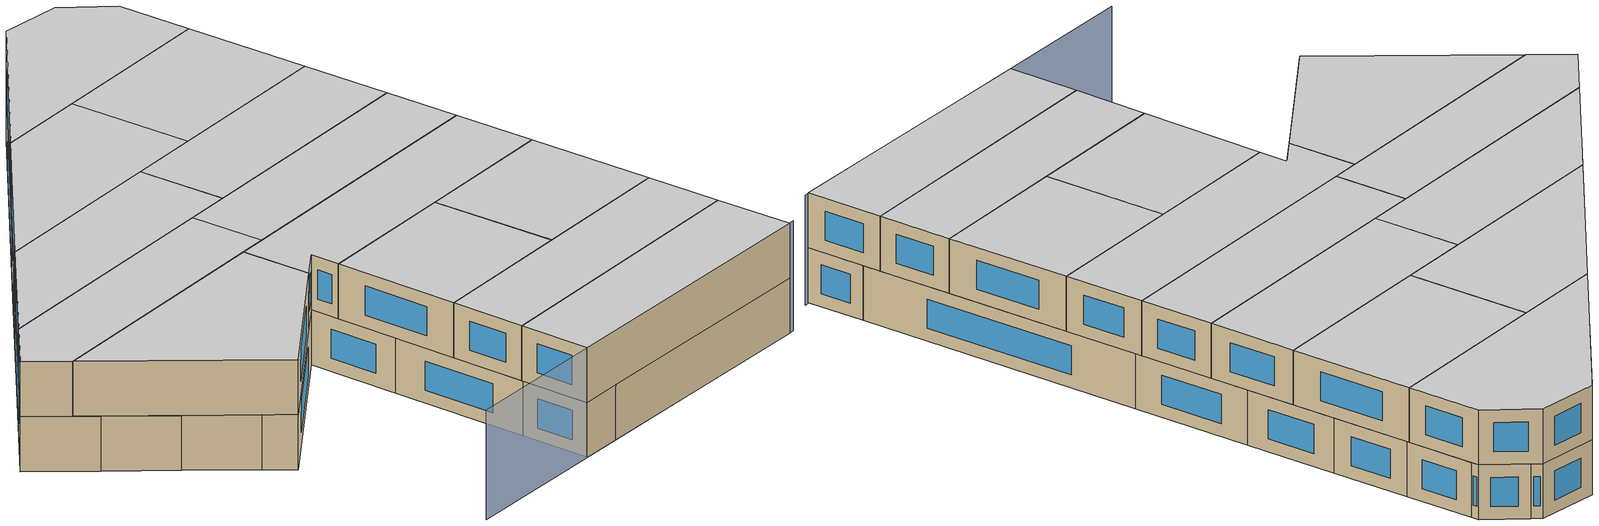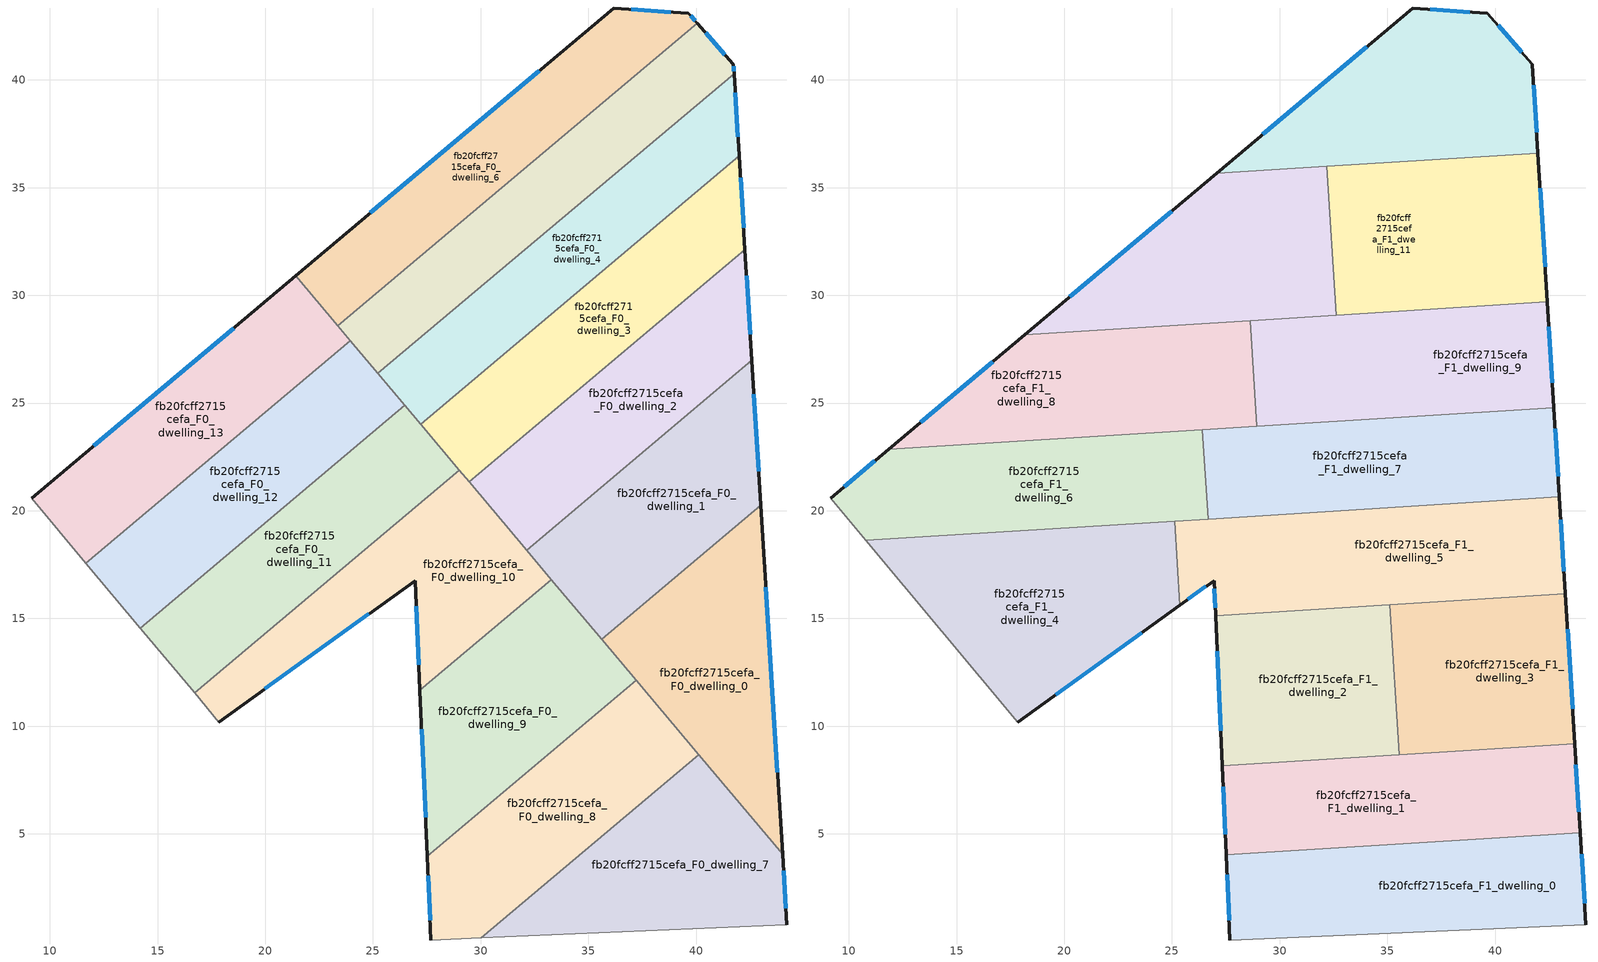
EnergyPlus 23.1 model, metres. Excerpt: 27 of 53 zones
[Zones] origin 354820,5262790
fb20fcff2715cefa_F0_dwelling_0
 floor ground (EU_floor_Construction): 43.01,20.26 44.02,4.06 35.61,14.04 z0
 wall outside (EU_wall_Construction): 44.02,4.06 43.01,20.26 z0:3
 wall to fb20fcff2715cefa_F0_dwelling_1 (EU_wall_Construction): 43.01,20.26 35.61,14.04 z0:3
 wall to fb20fcff2715cefa_F0_dwelling_7 (EU_wall_Construction): 40.13,8.67 44.02,4.06 z0:3
 wall to fb20fcff2715cefa_F0_dwelling_8 (EU_wall_Construction): 37.22,12.13 40.13,8.67 z0:3
 wall to fb20fcff2715cefa_F0_dwelling_9 (EU_wall_Construction): 35.61,14.04 37.22,12.13 z0:3
 window (EU_Window_Construction): 43.78,7.86 43.25,16.46 z0.7:2.3
fb20fcff2715cefa_F0_dwelling_1
 floor ground (EU_floor_Construction): 42.59,26.98 43.01,20.26 35.61,14.04 32.13,18.17 z0
 wall outside (EU_wall_Construction): 43.01,20.26 42.59,26.98 z0:3
 wall to fb20fcff2715cefa_F0_dwelling_2 (EU_wall_Construction): 42.59,26.98 32.13,18.17 z0:3
 wall to fb20fcff2715cefa_F0_dwelling_9 (EU_wall_Construction): 33.29,16.8 35.61,14.04 z0:3
 wall to fb20fcff2715cefa_F0_dwelling_10 (EU_wall_Construction): 32.13,18.17 33.29,16.8 z0:3
 window (EU_Window_Construction): 42.91,21.84 42.69,25.4 z0.7:2.3
fb20fcff2715cefa_F0_dwelling_10
 floor ground (EU_floor_Construction): 29.01,21.88 33.29,16.8 27.18,11.66 26.95,16.76 17.85,10.19 16.72,11.54 z0
 wall outside (EU_wall_Construction): 17.85,10.19 26.95,16.76 27.18,11.66 z0:3
 wall adiabatic (EU_wall_Construction): 16.72,11.54 17.85,10.19 z0:3
 wall to fb20fcff2715cefa_F0_dwelling_11 (EU_wall_Construction): 29.01,21.88 16.72,11.54 z0:3
 wall to fb20fcff2715cefa_F0_dwelling_9 (EU_wall_Construction): 27.18,11.66 33.29,16.8 z0:3
 wall to fb20fcff2715cefa_F0_dwelling_2 (EU_wall_Construction): 32.13,18.17 29.46,21.34 z0:3
 wall to fb20fcff2715cefa_F0_dwelling_3 (EU_wall_Construction): 29.46,21.34 29.01,21.88 z0:3
 window (EU_Window_Construction): 19.99,11.73 24.82,15.22 / 27.01,15.56 27.13,12.86 z0.7:2.3
 ceiling adiabatic (EU_roof_Construction): 30.71,19.87 29.01,21.88 26.28,19.59 z3
fb20fcff2715cefa_F0_dwelling_11
 floor ground (EU_floor_Construction): 26.48,24.89 29.01,21.88 16.72,11.54 14.2,14.55 z0
 wall to fb20fcff2715cefa_F0_dwelling_12 (EU_wall_Construction): 26.48,24.89 14.2,14.55 z0:3
 wall adiabatic (EU_wall_Construction): 14.2,14.55 16.72,11.54 z0:3
 wall to fb20fcff2715cefa_F0_dwelling_3 (EU_wall_Construction): 29.01,21.88 27.21,24.02 z0:3
 wall to fb20fcff2715cefa_F0_dwelling_4 (EU_wall_Construction): 27.21,24.02 26.48,24.89 z0:3
fb20fcff2715cefa_F0_dwelling_12
 floor ground (EU_floor_Construction): 23.95,27.9 26.48,24.89 14.2,14.55 11.68,17.57 z0
 wall to fb20fcff2715cefa_F0_dwelling_13 (EU_wall_Construction): 23.95,27.9 11.68,17.57 z0:3
 wall adiabatic (EU_wall_Construction): 11.68,17.57 14.2,14.55 z0:3
 wall to fb20fcff2715cefa_F0_dwelling_5 (EU_wall_Construction): 25.23,26.38 23.95,27.9 z0:3
 wall to fb20fcff2715cefa_F0_dwelling_4 (EU_wall_Construction): 26.48,24.89 25.23,26.38 z0:3
 ceiling adiabatic (EU_roof_Construction): 25.04,23.68 18.45,23.26 13.1,18.76 19.7,19.18 z3
fb20fcff2715cefa_F0_dwelling_13
 floor ground (EU_floor_Construction): 21.42,30.91 23.95,27.9 11.68,17.57 9.15,20.58 z0
 wall outside (EU_wall_Construction): 21.42,30.91 9.15,20.58 z0:3
 wall adiabatic (EU_wall_Construction): 9.15,20.58 11.68,17.57 z0:3
 wall to fb20fcff2715cefa_F0_dwelling_6 (EU_wall_Construction): 23.37,28.59 21.42,30.91 z0:3
 wall to fb20fcff2715cefa_F0_dwelling_5 (EU_wall_Construction): 23.95,27.9 23.37,28.59 z0:3
 window (EU_Window_Construction): 18.54,28.48 12.03,23.01 z0.7:2.3
fb20fcff2715cefa_F0_dwelling_2
 floor ground (EU_floor_Construction): 42.27,32.13 42.59,26.98 32.13,18.17 29.46,21.34 z0
 wall outside (EU_wall_Construction): 42.59,26.98 42.27,32.13 z0:3
 wall to fb20fcff2715cefa_F0_dwelling_3 (EU_wall_Construction): 42.27,32.13 29.46,21.34 z0:3
 window (EU_Window_Construction): 42.52,28.19 42.35,30.92 z0.7:2.3
fb20fcff2715cefa_F0_dwelling_3
 floor ground (EU_floor_Construction): 42,36.47 42.27,32.13 29.46,21.34 27.21,24.02 z0
 wall outside (EU_wall_Construction): 42.27,32.13 42,36.47 z0:3
 wall to fb20fcff2715cefa_F0_dwelling_4 (EU_wall_Construction): 42,36.47 27.21,24.02 z0:3
 window (EU_Window_Construction): 42.21,33.15 42.07,35.45 z0.7:2.3
fb20fcff2715cefa_F0_dwelling_4
 floor ground (EU_floor_Construction): 41.77,40.3 42,36.47 27.21,24.02 25.23,26.38 z0
 wall outside (EU_wall_Construction): 42,36.47 41.77,40.3 z0:3
 wall to fb20fcff2715cefa_F0_dwelling_5 (EU_wall_Construction): 41.77,40.3 25.23,26.38 z0:3
 window (EU_Window_Construction): 41.95,37.37 41.82,39.4 z0.7:2.3
 ceiling adiabatic (EU_roof_Construction): 41.99,36.6 41.77,40.3 37.01,36.29 z3
fb20fcff2715cefa_F0_dwelling_5
 floor ground (EU_floor_Construction): 40.05,42.63 41.74,40.73 41.77,40.3 25.23,26.38 23.37,28.59 z0
 wall outside (EU_wall_Construction): 41.77,40.3 41.74,40.73 40.05,42.63 z0:3
 wall to fb20fcff2715cefa_F0_dwelling_6 (EU_wall_Construction): 40.05,42.63 23.37,28.59 z0:3
 window (EU_Window_Construction): 41.34,41.18 40.45,42.19 / 41.76,40.4 41.74,40.63 z0.7:2.3
fb20fcff2715cefa_F0_dwelling_6
 floor ground (EU_floor_Construction): 39.65,43.09 40.05,42.63 23.37,28.59 21.42,30.91 36.19,43.34 z0
 wall outside (EU_wall_Construction): 40.05,42.63 39.65,43.09 36.19,43.34 21.42,30.91 z0:3
 window (EU_Window_Construction): 32.72,40.42 24.89,33.83 / 38.84,43.15 37,43.28 / 39.96,42.74 39.74,42.98 z0.7:2.3
fb20fcff2715cefa_F0_dwelling_7
 floor ground (EU_floor_Construction): 40.13,8.67 44.02,4.06 44.22,0.79 30.04,0.17 z0
 wall outside (EU_wall_Construction): 44.22,0.79 44.02,4.06 z0:3
 wall to fb20fcff2715cefa_F0_dwelling_8 (EU_wall_Construction): 40.13,8.67 30.04,0.17 z0:3
 wall adiabatic (EU_wall_Construction): 30.04,0.17 44.22,0.79 z0:3
 window (EU_Window_Construction): 44.17,1.55 44.06,3.29 z0.7:2.3
fb20fcff2715cefa_F0_dwelling_8
 floor ground (EU_floor_Construction): 37.22,12.13 40.13,8.67 30.04,0.17 27.69,0.07 27.52,3.97 z0
 wall outside (EU_wall_Construction): 27.52,3.97 27.69,0.07 z0:3
 wall to fb20fcff2715cefa_F0_dwelling_9 (EU_wall_Construction): 37.22,12.13 27.52,3.97 z0:3
 wall adiabatic (EU_wall_Construction): 27.69,0.07 30.04,0.17 z0:3
 window (EU_Window_Construction): 27.56,3.05 27.65,0.99 z0.7:2.3
fb20fcff2715cefa_F0_dwelling_9
 floor ground (EU_floor_Construction): 33.29,16.8 37.22,12.13 27.52,3.97 27.18,11.66 z0
 wall outside (EU_wall_Construction): 27.18,11.66 27.52,3.97 z0:3
 window (EU_Window_Construction): 27.26,9.85 27.44,5.77 z0.7:2.3
fb20fcff2715cefa_F1_dwelling_0
 floor to fb20fcff2715cefa_F0_dwelling_7 (EU_floor_Construction): 44.02,4.06 44.22,0.79 30.04,0.17 35.18,4.5 43.22,5.01 z3
 floor to fb20fcff2715cefa_F0_dwelling_8 (EU_floor_Construction): 35.18,4.5 30.04,0.17 27.69,0.07 27.52,3.97 27.59,4.03 z3
 floor to fb20fcff2715cefa_F0_dwelling_0 (EU_floor_Construction): 43.96,5.05 44.02,4.06 43.22,5.01 z3
 wall outside (EU_wall_Construction): 44.22,0.79 43.96,5.05 / 27.52,4.02 27.69,0.07 z3:6
 wall adiabatic (EU_wall_Construction): 27.69,0.07 44.22,0.79 z3:6
 wall to fb20fcff2715cefa_F1_dwelling_1 (EU_wall_Construction): 43.96,5.05 27.52,4.02 z3:6
 window (EU_Window_Construction): 44.16,1.79 44.02,4.05 / 27.56,3.09 27.65,1 z3.7:5.3
 ceiling to fb20fcff2715cefa_F2_dwelling_0 (EU_floor_Construction): 44.22,0.79 43.96,5.05 27.52,4.02 27.69,0.07 z6
fb20fcff2715cefa_F1_dwelling_1
 floor to fb20fcff2715cefa_F0_dwelling_8 (EU_floor_Construction): 39.91,8.94 40.13,8.67 35.18,4.5 27.59,4.03 32.91,8.5 z3
 floor to fb20fcff2715cefa_F0_dwelling_0 (EU_floor_Construction): 43.7,9.18 43.96,5.05 43.22,5.01 39.91,8.94 z3
 floor to fb20fcff2715cefa_F0_dwelling_9 (EU_floor_Construction): 32.91,8.5 27.59,4.03 27.52,4.02 27.34,8.15 z3
 floor to fb20fcff2715cefa_F0_dwelling_7 (EU_floor_Construction): 40.13,8.67 43.22,5.01 35.18,4.5 z3
 wall outside (EU_wall_Construction): 43.96,5.05 43.7,9.18 / 27.34,8.15 27.52,4.02 z3:6
 wall to fb20fcff2715cefa_F1_dwelling_2 (EU_wall_Construction): 35.55,8.67 27.34,8.15 z3:6
 wall to fb20fcff2715cefa_F1_dwelling_3 (EU_wall_Construction): 43.7,9.18 35.55,8.67 z3:6
 window (EU_Window_Construction): 43.89,6.02 43.76,8.21 / 27.38,7.18 27.48,4.99 z3.7:5.3
 ceiling to fb20fcff2715cefa_F2_dwelling_1 (EU_floor_Construction): 43.96,5.05 43.7,9.18 27.34,8.15 27.52,4.02 z6
fb20fcff2715cefa_F1_dwelling_10
 floor to fb20fcff2715cefa_F0_dwelling_6 (EU_floor_Construction): 32.16,35.99 23.37,28.59 21.42,30.9 27.07,35.67 z3
 floor to fb20fcff2715cefa_F0_dwelling_5 (EU_floor_Construction): 32.2,35.99 32.42,32.43 28.1,28.8 23.44,28.5 23.37,28.59 32.16,35.99 z3
 floor to fb20fcff2715cefa_F0_dwelling_13 (EU_floor_Construction): 21.42,30.9 23.44,28.5 18.17,28.17 z3
 floor to fb20fcff2715cefa_F0_dwelling_4 (EU_floor_Construction): 32.42,32.43 32.63,29.08 28.1,28.8 z3
 wall outside (EU_wall_Construction): 27.07,35.67 18.17,28.17 z3:6
 wall to fb20fcff2715cefa_F1_dwelling_11 (EU_wall_Construction): 32.63,29.08 32.2,35.99 z3:6
 wall to fb20fcff2715cefa_F1_dwelling_12 (EU_wall_Construction): 32.2,35.99 27.07,35.67 z3:6
 wall to fb20fcff2715cefa_F1_dwelling_8 (EU_wall_Construction): 18.17,28.17 28.64,28.83 z3:6
 wall to fb20fcff2715cefa_F1_dwelling_9 (EU_wall_Construction): 28.64,28.83 32.63,29.08 z3:6
 window (EU_Window_Construction): 24.98,33.91 20.26,29.93 z3.7:5.3
 ceiling to fb20fcff2715cefa_F2_dwelling_10 (EU_floor_Construction): 32.63,29.08 32.2,35.99 27.07,35.67 18.17,28.17 z6
fb20fcff2715cefa_F1_dwelling_11
 floor to fb20fcff2715cefa_F0_dwelling_4 (EU_floor_Construction): 41.99,36.6 42,36.47 33.27,29.12 32.63,29.08 32.42,32.43 37.01,36.29 z3
 floor to fb20fcff2715cefa_F0_dwelling_3 (EU_floor_Construction): 42,36.47 42.27,32.13 39.14,29.49 33.27,29.12 z3
 floor to fb20fcff2715cefa_F0_dwelling_5 (EU_floor_Construction): 37.01,36.29 32.42,32.43 32.2,35.99 z3
 floor to fb20fcff2715cefa_F0_dwelling_2 (EU_floor_Construction): 42.27,32.13 42.42,29.7 39.14,29.49 z3
 wall outside (EU_wall_Construction): 42.42,29.7 41.99,36.6 z3:6
 wall to fb20fcff2715cefa_F1_dwelling_9 (EU_wall_Construction): 32.63,29.08 42.42,29.7 z3:6
 wall to fb20fcff2715cefa_F1_dwelling_12 (EU_wall_Construction): 41.99,36.6 32.2,35.99 z3:6
 window (EU_Window_Construction): 42.32,31.32 42.1,34.98 z3.7:5.3
 ceiling to fb20fcff2715cefa_F2_dwelling_11 (EU_floor_Construction): 42.42,29.7 41.99,36.6 32.2,35.99 32.63,29.08 z6
fb20fcff2715cefa_F1_dwelling_12
 floor to fb20fcff2715cefa_F0_dwelling_5 (EU_floor_Construction): 40.05,42.63 41.74,40.73 41.77,40.3 37.01,36.29 32.16,35.99 z3
 floor to fb20fcff2715cefa_F0_dwelling_6 (EU_floor_Construction): 39.65,43.09 40.05,42.63 32.16,35.99 27.07,35.67 36.19,43.34 z3
 floor adiabatic (EU_floor_Construction): 41.77,40.3 41.99,36.6 37.01,36.29 z3
 wall outside (EU_wall_Construction): 41.99,36.6 41.74,40.73 39.65,43.09 36.19,43.34 27.07,35.67 z3:6
 window (EU_Window_Construction): 41.93,37.57 41.8,39.76 / 34.05,41.54 29.21,37.47 / 38.84,43.15 37,43.28 / 41.25,41.29 40.14,42.54 z3.7:5.3
 ceiling to fb20fcff2715cefa_F2_dwelling_12 (EU_floor_Construction): 41.99,36.6 41.74,40.73 39.65,43.09 36.19,43.34 27.07,35.67 z6
fb20fcff2715cefa_F1_dwelling_2
 floor to fb20fcff2715cefa_F0_dwelling_9 (EU_floor_Construction): 35.18,14.55 35.43,10.62 32.91,8.5 27.34,8.15 27.18,11.66 31.64,15.41 34.32,15.58 z3
 floor to fb20fcff2715cefa_F0_dwelling_1 (EU_floor_Construction): 35.11,15.63 35.18,14.55 34.32,15.58 z3
 floor to fb20fcff2715cefa_F0_dwelling_8 (EU_floor_Construction): 35.43,10.62 35.55,8.67 32.91,8.5 z3
 floor to fb20fcff2715cefa_F0_dwelling_10 (EU_floor_Construction): 31.64,15.41 27.18,11.66 27.03,15.12 z3
 wall outside (EU_wall_Construction): 27.03,15.12 27.34,8.15 z3:6
 wall to fb20fcff2715cefa_F1_dwelling_3 (EU_wall_Construction): 35.55,8.67 35.11,15.63 z3:6
 wall to fb20fcff2715cefa_F1_dwelling_5 (EU_wall_Construction): 35.11,15.63 27.03,15.12 z3:6
 window (EU_Window_Construction): 27.1,13.48 27.26,9.79 z3.7:5.3
 ceiling to fb20fcff2715cefa_F2_dwelling_2 (EU_floor_Construction): 35.55,8.67 35.11,15.63 27.03,15.12 27.34,8.15 z6
fb20fcff2715cefa_F1_dwelling_3
 floor to fb20fcff2715cefa_F0_dwelling_0 (EU_floor_Construction): 43.27,16.14 43.7,9.18 39.91,8.94 35.61,14.04 37.7,15.79 z3
 floor to fb20fcff2715cefa_F0_dwelling_8 (EU_floor_Construction): 37.22,12.13 39.91,8.94 35.55,8.67 35.43,10.62 z3
 floor to fb20fcff2715cefa_F0_dwelling_9 (EU_floor_Construction): 35.18,14.55 37.22,12.13 35.43,10.62 z3
 floor to fb20fcff2715cefa_F0_dwelling_1 (EU_floor_Construction): 37.7,15.79 35.61,14.04 35.18,14.55 35.11,15.63 z3
 wall outside (EU_wall_Construction): 43.7,9.18 43.27,16.14 z3:6
 wall to fb20fcff2715cefa_F1_dwelling_5 (EU_wall_Construction): 43.27,16.14 35.11,15.63 z3:6
 window (EU_Window_Construction): 43.6,10.81 43.37,14.5 z3.7:5.3
 ceiling to fb20fcff2715cefa_F2_dwelling_3 (EU_floor_Construction): 43.7,9.18 43.27,16.14 35.11,15.63 35.55,8.67 z6
fb20fcff2715cefa_F1_dwelling_4
 floor to fb20fcff2715cefa_F0_dwelling_10 (EU_floor_Construction): 25.17,18.66 25.36,15.61 17.85,10.19 16.72,11.54 z3
 floor to fb20fcff2715cefa_F0_dwelling_11 (EU_floor_Construction): 25.12,19.52 25.17,18.66 16.72,11.54 14.2,14.55 19.7,19.18 z3
 floor to fb20fcff2715cefa_F0_dwelling_13 (EU_floor_Construction): 13.1,18.76 11.68,17.57 10.8,18.62 z3
 floor to fb20fcff2715cefa_F0_dwelling_12 (EU_floor_Construction): 19.7,19.18 14.2,14.55 11.68,17.57 13.1,18.76 z3
 wall outside (EU_wall_Construction): 17.85,10.19 25.36,15.61 z3:6
 wall adiabatic (EU_wall_Construction): 10.79,18.62 17.85,10.19 z3:6
 wall to fb20fcff2715cefa_F1_dwelling_5 (EU_wall_Construction): 25.36,15.61 25.12,19.52 z3:6
 wall to fb20fcff2715cefa_F1_dwelling_6 (EU_wall_Construction): 25.12,19.52 10.79,18.62 z3:6
 window (EU_Window_Construction): 19.61,11.46 23.6,14.34 z3.7:5.3
 ceiling to fb20fcff2715cefa_F2_dwelling_4 (EU_floor_Construction): 25.36,15.61 25.12,19.52 10.79,18.62 17.85,10.19 z6
fb20fcff2715cefa_F1_dwelling_5
 floor to fb20fcff2715cefa_F0_dwelling_1 (EU_floor_Construction): 42.99,20.64 43.01,20.26 37.7,15.79 34.32,15.58 32.13,18.17 34.43,20.1 z3
 floor to fb20fcff2715cefa_F0_dwelling_0 (EU_floor_Construction): 43.01,20.26 43.27,16.14 37.7,15.79 z3
 floor to fb20fcff2715cefa_F0_dwelling_10 (EU_floor_Construction): 30.71,19.87 33.29,16.8 31.64,15.41 27.03,15.12 26.95,16.76 25.36,15.61 25.17,18.66 26.28,19.59 z3
 floor to fb20fcff2715cefa_F0_dwelling_9 (EU_floor_Construction): 33.29,16.8 34.32,15.58 31.64,15.41 z3
 floor to fb20fcff2715cefa_F0_dwelling_2 (EU_floor_Construction): 34.43,20.1 32.13,18.17 30.71,19.87 z3
 floor to fb20fcff2715cefa_F0_dwelling_11 (EU_floor_Construction): 26.28,19.59 25.17,18.66 25.12,19.52 z3
 wall outside (EU_wall_Construction): 43.27,16.14 42.99,20.64 / 25.36,15.61 26.95,16.76 27.03,15.12 z3:6
 wall to fb20fcff2715cefa_F1_dwelling_7 (EU_wall_Construction): 42.99,20.64 26.68,19.62 z3:6
 wall to fb20fcff2715cefa_F1_dwelling_6 (EU_wall_Construction): 26.68,19.62 25.12,19.52 z3:6
 window (EU_Window_Construction): 43.2,17.2 43.05,19.58 / 26.97,16.37 27.01,15.5 / 25.74,15.88 26.58,16.49 z3.7:5.3
 ceiling to fb20fcff2715cefa_F2_dwelling_5 (EU_floor_Construction): 43.27,16.14 42.99,20.64 25.12,19.52 25.36,15.61 26.95,16.76 27.03,15.12 z6
fb20fcff2715cefa_F1_dwelling_6
 floor to fb20fcff2715cefa_F0_dwelling_11 (EU_floor_Construction): 26.42,23.76 26.66,19.91 26.28,19.59 19.7,19.18 25.04,23.68 z3
 floor adiabatic (EU_floor_Construction): 26.66,19.91 26.68,19.62 26.28,19.59 z3; 25.04,23.68 19.7,19.18 13.1,18.76 18.45,23.26 z3
 floor to fb20fcff2715cefa_F0_dwelling_13 (EU_floor_Construction): 18.45,23.26 13.1,18.76 10.8,18.62 9.16,20.58 11.85,22.85 z3
 wall outside (EU_wall_Construction): 11.85,22.85 9.15,20.58 z3:6
 wall to fb20fcff2715cefa_F1_dwelling_7 (EU_wall_Construction): 26.68,19.62 26.42,23.76 z3:6
 wall adiabatic (EU_wall_Construction): 9.16,20.58 10.79,18.62 z3:6
 wall to fb20fcff2715cefa_F1_dwelling_8 (EU_wall_Construction): 26.42,23.76 11.85,22.85 z3:6
 window (EU_Window_Construction): 11.21,22.32 9.79,21.11 z3.7:5.3
 ceiling to fb20fcff2715cefa_F2_dwelling_6 (EU_floor_Construction): 26.68,19.62 26.42,23.76 11.85,22.85 9.16,20.58 10.79,18.62 z6
fb20fcff2715cefa_F1_dwelling_7
 floor to fb20fcff2715cefa_F0_dwelling_2 (EU_floor_Construction): 39.77,24.6 34.43,20.1 30.71,19.87 29.46,21.34 32.81,24.16 z3
 floor to fb20fcff2715cefa_F0_dwelling_1 (EU_floor_Construction): 42.73,24.79 42.99,20.64 34.43,20.1 39.77,24.6 z3
 floor to fb20fcff2715cefa_F0_dwelling_3 (EU_floor_Construction): 32.81,24.16 29.46,21.34 27.38,23.82 z3
 floor to fb20fcff2715cefa_F0_dwelling_11 (EU_floor_Construction): 27.38,23.82 29.01,21.88 26.66,19.91 26.42,23.76 z3
 floor adiabatic (EU_floor_Construction): 29.01,21.88 30.71,19.87 26.68,19.62 26.66,19.91 z3
 wall outside (EU_wall_Construction): 42.99,20.64 42.73,24.79 z3:6
 wall to fb20fcff2715cefa_F1_dwelling_9 (EU_wall_Construction): 42.73,24.79 28.95,23.92 z3:6
 wall to fb20fcff2715cefa_F1_dwelling_8 (EU_wall_Construction): 28.95,23.92 26.42,23.76 z3:6
 window (EU_Window_Construction): 42.93,21.61 42.79,23.81 z3.7:5.3
 ceiling to fb20fcff2715cefa_F2_dwelling_7 (EU_floor_Construction): 42.99,20.64 42.73,24.79 26.42,23.76 26.68,19.62 z6
fb20fcff2715cefa_F1_dwelling_8
 floor to fb20fcff2715cefa_F0_dwelling_12 (EU_floor_Construction): 23.95,27.9 26.48,24.89 25.04,23.68 18.45,23.26 z3
 floor to fb20fcff2715cefa_F0_dwelling_13 (EU_floor_Construction): 23.44,28.5 23.95,27.9 18.45,23.26 11.85,22.85 18.17,28.17 z3
 floor to fb20fcff2715cefa_F0_dwelling_5 (EU_floor_Construction): 28.1,28.8 25.23,26.38 23.44,28.5 z3
 floor to fb20fcff2715cefa_F0_dwelling_4 (EU_floor_Construction): 28.64,28.83 28.85,25.4 27.21,24.02 25.23,26.38 28.1,28.8 z3
 floor to fb20fcff2715cefa_F0_dwelling_3 (EU_floor_Construction): 28.85,25.4 28.95,23.92 27.38,23.82 27.21,24.02 z3
 floor to fb20fcff2715cefa_F0_dwelling_11 (EU_floor_Construction): 26.48,24.89 27.38,23.82 25.04,23.68 z3
 wall outside (EU_wall_Construction): 18.17,28.17 11.85,22.85 z3:6
 wall to fb20fcff2715cefa_F1_dwelling_9 (EU_wall_Construction): 28.95,23.92 28.64,28.83 z3:6
 window (EU_Window_Construction): 16.69,26.92 13.33,24.1 z3.7:5.3
 ceiling to fb20fcff2715cefa_F2_dwelling_8 (EU_floor_Construction): 28.95,23.92 28.64,28.83 18.17,28.17 11.85,22.85 z6
fb20fcff2715cefa_F1_dwelling_9
 floor to fb20fcff2715cefa_F0_dwelling_2 (EU_floor_Construction): 42.42,29.7 42.59,26.98 39.77,24.6 32.81,24.16 39.14,29.49 z3
 floor to fb20fcff2715cefa_F0_dwelling_1 (EU_floor_Construction): 42.59,26.98 42.73,24.79 39.77,24.6 z3
 floor to fb20fcff2715cefa_F0_dwelling_3 (EU_floor_Construction): 39.14,29.49 32.81,24.17 28.95,23.92 28.85,25.4 33.27,29.12 z3
 floor to fb20fcff2715cefa_F0_dwelling_4 (EU_floor_Construction): 33.27,29.12 28.85,25.4 28.64,28.83 z3
 wall outside (EU_wall_Construction): 42.73,24.79 42.42,29.7 z3:6
 window (EU_Window_Construction): 42.66,25.94 42.5,28.54 z3.7:5.3
 ceiling to fb20fcff2715cefa_F2_dwelling_9 (EU_floor_Construction): 42.73,24.79 42.42,29.7 28.64,28.83 28.95,23.92 z6
shading: 19.42,-0.29 44.52,0.81 z0:6
[Building]
EU S2 Campaign: North Axis=0; Terrain=City; Solar Distribution=FullExterior
[Site:Location]
Budapest.Ferenc.Liszt.Intl.AP: Latitude=47.437; Longitude=19.256; Time Zone=1; Elevation=185
[SizingPeriod:WeatherFileDays]
AnnualSizingPeriod: Begin Month=1; Begin Day of Month=1; End Month=12; End Day of Month=31; Day of Week for Start Day=Monday; Use Weather File Daylight Saving Period=No; Use Weather File Rain and Snow Indicators=No
[MATERIAL]
EU_InternalMass_Material: Roughness=MediumRough; Thickness=0.1; Conductivity=1; Density=1800; Specific Heat=900; Thermal Absorptance=0.9; Solar Absorptance=0.7; Visible Absorptance=0.7
[MATERIAL:NOMASS] Roughness=MediumRough; Thermal Absorptance=0.9; Solar Absorptance=0.7; Visible Absorptance=0.7
Name | Thermal Resistance
EU_wall_NoMass | 0.832559
EU_roof_NoMass | 1.39638
EU_floor_NoMass | 0.872794
[WINDOWMATERIAL:SIMPLEGLAZINGSYSTEM]
EU_Window_SimpleGlazing: UFactor=2.79869; Solar Heat Gain Coefficient=0.75; Visible Transmittance=0.75
[CONSTRUCTION]
EU_wall_Construction: EU_wall_NoMass
EU_roof_Construction: EU_roof_NoMass
EU_floor_Construction: EU_floor_NoMass
EU_Window_Construction: EU_Window_SimpleGlazing
EU_InternalMass_Construction: EU_InternalMass_Material
[ZONE] Type=1; Multiplier=1; Ceiling Height=autocalculate; Floor Area=autocalculate; Part of Total Floor Area=Yes
Name | Volume
fb20fcff2715cefa_F0_dwelling_0 | 189.205
fb20fcff2715cefa_F1_dwelling_0; fb20fcff2715cefa_F1_dwelling_7 | 203.749
fb20fcff2715cefa_F0_dwelling_1; fb20fcff2715cefa_F0_dwelling_3 | 189.197
fb20fcff2715cefa_F1_dwelling_1 | 203.756
fb20fcff2715cefa_F0_dwelling_10 | 189.203
fb20fcff2715cefa_F1_dwelling_10 | 203.759
fb20fcff2715cefa_F0_dwelling_11 | 189.189
fb20fcff2715cefa_F1_dwelling_11 | 203.741
fb20fcff2715cefa_F0_dwelling_12 | 189.221
fb20fcff2715cefa_F1_dwelling_12 | 203.753
fb20fcff2715cefa_F0_dwelling_13 | 189.199
fb20fcff2715cefa_F0_dwelling_2 | 189.184
fb20fcff2715cefa_F1_dwelling_2 | 170.851
fb20fcff2715cefa_F1_dwelling_3 | 170.873
fb20fcff2715cefa_F0_dwelling_4 | 189.223
fb20fcff2715cefa_F1_dwelling_4 | 236.636
fb20fcff2715cefa_F0_dwelling_5 | 189.176
fb20fcff2715cefa_F1_dwelling_5 | 236.632
fb20fcff2715cefa_F0_dwelling_6 | 189.187
fb20fcff2715cefa_F1_dwelling_6 | 203.732
fb20fcff2715cefa_F0_dwelling_7 | 189.192
fb20fcff2715cefa_F0_dwelling_8 | 189.195
fb20fcff2715cefa_F1_dwelling_8 | 203.735
fb20fcff2715cefa_F0_dwelling_9 | 189.196
fb20fcff2715cefa_F1_dwelling_9 | 203.744
[INTERNALMASS] Construction=EU_InternalMass_Construction
Name | Zone or ZoneList | Surface Area
fb20fcff2715cefa_F0_dwelling_0_EU_InternalMass | fb20fcff2715cefa_F0_dwelling_0 | 63.0683
fb20fcff2715cefa_F0_dwelling_1_EU_InternalMass | fb20fcff2715cefa_F0_dwelling_1 | 63.0657
fb20fcff2715cefa_F0_dwelling_2_EU_InternalMass | fb20fcff2715cefa_F0_dwelling_2 | 63.0612
fb20fcff2715cefa_F0_dwelling_3_EU_InternalMass | fb20fcff2715cefa_F0_dwelling_3 | 63.0657
fb20fcff2715cefa_F0_dwelling_4_EU_InternalMass | fb20fcff2715cefa_F0_dwelling_4 | 63.0743
fb20fcff2715cefa_F0_dwelling_5_EU_InternalMass | fb20fcff2715cefa_F0_dwelling_5 | 63.0586
fb20fcff2715cefa_F0_dwelling_6_EU_InternalMass | fb20fcff2715cefa_F0_dwelling_6 | 63.0626
fb20fcff2715cefa_F0_dwelling_7_EU_InternalMass | fb20fcff2715cefa_F0_dwelling_7 | 63.0639
fb20fcff2715cefa_F0_dwelling_8_EU_InternalMass | fb20fcff2715cefa_F0_dwelling_8 | 63.065
fb20fcff2715cefa_F0_dwelling_9_EU_InternalMass | fb20fcff2715cefa_F0_dwelling_9 | 63.0654
fb20fcff2715cefa_F0_dwelling_10_EU_InternalMass | fb20fcff2715cefa_F0_dwelling_10 | 63.0678
fb20fcff2715cefa_F0_dwelling_11_EU_InternalMass | fb20fcff2715cefa_F0_dwelling_11 | 63.0632
fb20fcff2715cefa_F0_dwelling_12_EU_InternalMass | fb20fcff2715cefa_F0_dwelling_12 | 63.0734
fb20fcff2715cefa_F0_dwelling_13_EU_InternalMass | fb20fcff2715cefa_F0_dwelling_13 | 63.0664
fb20fcff2715cefa_F1_dwelling_0_EU_InternalMass | fb20fcff2715cefa_F1_dwelling_0 | 67.9164
fb20fcff2715cefa_F1_dwelling_1_EU_InternalMass | fb20fcff2715cefa_F1_dwelling_1 | 67.9188
fb20fcff2715cefa_F1_dwelling_2_EU_InternalMass | fb20fcff2715cefa_F1_dwelling_2 | 56.9492
fb20fcff2715cefa_F1_dwelling_3_EU_InternalMass | fb20fcff2715cefa_F1_dwelling_3 | 56.9586
fb20fcff2715cefa_F1_dwelling_4_EU_InternalMass | fb20fcff2715cefa_F1_dwelling_4 | 78.8778
fb20fcff2715cefa_F1_dwelling_5_EU_InternalMass | fb20fcff2715cefa_F1_dwelling_5 | 78.8771
fb20fcff2715cefa_F1_dwelling_6_EU_InternalMass | fb20fcff2715cefa_F1_dwelling_6 | 67.9207
fb20fcff2715cefa_F1_dwelling_7_EU_InternalMass | fb20fcff2715cefa_F1_dwelling_7 | 67.9167
fb20fcff2715cefa_F1_dwelling_8_EU_InternalMass | fb20fcff2715cefa_F1_dwelling_8 | 67.9103
fb20fcff2715cefa_F1_dwelling_9_EU_InternalMass | fb20fcff2715cefa_F1_dwelling_9 | 67.913
fb20fcff2715cefa_F1_dwelling_10_EU_InternalMass | fb20fcff2715cefa_F1_dwelling_10 | 67.9174
fb20fcff2715cefa_F1_dwelling_11_EU_InternalMass | fb20fcff2715cefa_F1_dwelling_11 | 67.9113
fb20fcff2715cefa_F1_dwelling_12_EU_InternalMass | fb20fcff2715cefa_F1_dwelling_12 | 67.9178
[OTHEREQUIPMENT] Fuel Type=Electricity; Design Level Calculation Method=Watts/Area; Power per Zone Floor Area=1; Fraction Latent=0; Fraction Radiant=0; Fraction Lost=0; Carbon Dioxide Generation Rate=0; EndUse Subcategory=EU_Step8_InternalGains
Name | Zone or ZoneList or Space or SpaceList | Schedule
EU_Step8_InternalGain_fb20fcff2715cefa_F0_dwelling_0_f000 | fb20fcff2715cefa_F0_dwelling_0 | EU_Step8_GainSchedule_fb20fcff2715cefa_F0_dwelling_0_f000
EU_Step8_InternalGain_fb20fcff2715cefa_F0_dwelling_1_f000 | fb20fcff2715cefa_F0_dwelling_1 | EU_Step8_GainSchedule_fb20fcff2715cefa_F0_dwelling_1_f000
EU_Step8_InternalGain_fb20fcff2715cefa_F0_dwelling_2_f000 | fb20fcff2715cefa_F0_dwelling_2 | EU_Step8_GainSchedule_fb20fcff2715cefa_F0_dwelling_2_f000
EU_Step8_InternalGain_fb20fcff2715cefa_F0_dwelling_3_f000 | fb20fcff2715cefa_F0_dwelling_3 | EU_Step8_GainSchedule_fb20fcff2715cefa_F0_dwelling_3_f000
EU_Step8_InternalGain_fb20fcff2715cefa_F0_dwelling_4_f000 | fb20fcff2715cefa_F0_dwelling_4 | EU_Step8_GainSchedule_fb20fcff2715cefa_F0_dwelling_4_f000
EU_Step8_InternalGain_fb20fcff2715cefa_F0_dwelling_5_f000 | fb20fcff2715cefa_F0_dwelling_5 | EU_Step8_GainSchedule_fb20fcff2715cefa_F0_dwelling_5_f000
EU_Step8_InternalGain_fb20fcff2715cefa_F0_dwelling_6_f000 | fb20fcff2715cefa_F0_dwelling_6 | EU_Step8_GainSchedule_fb20fcff2715cefa_F0_dwelling_6_f000
EU_Step8_InternalGain_fb20fcff2715cefa_F0_dwelling_7_f000 | fb20fcff2715cefa_F0_dwelling_7 | EU_Step8_GainSchedule_fb20fcff2715cefa_F0_dwelling_7_f000
EU_Step8_InternalGain_fb20fcff2715cefa_F0_dwelling_8_f000 | fb20fcff2715cefa_F0_dwelling_8 | EU_Step8_GainSchedule_fb20fcff2715cefa_F0_dwelling_8_f000
EU_Step8_InternalGain_fb20fcff2715cefa_F0_dwelling_9_f000 | fb20fcff2715cefa_F0_dwelling_9 | EU_Step8_GainSchedule_fb20fcff2715cefa_F0_dwelling_9_f000
EU_Step8_InternalGain_fb20fcff2715cefa_F0_dwelling_10_f000 | fb20fcff2715cefa_F0_dwelling_10 | EU_Step8_GainSchedule_fb20fcff2715cefa_F0_dwelling_10_f000
EU_Step8_InternalGain_fb20fcff2715cefa_F0_dwelling_11_f000 | fb20fcff2715cefa_F0_dwelling_11 | EU_Step8_GainSchedule_fb20fcff2715cefa_F0_dwelling_11_f000
EU_Step8_InternalGain_fb20fcff2715cefa_F0_dwelling_12_f000 | fb20fcff2715cefa_F0_dwelling_12 | EU_Step8_GainSchedule_fb20fcff2715cefa_F0_dwelling_12_f000
EU_Step8_InternalGain_fb20fcff2715cefa_F0_dwelling_13_f000 | fb20fcff2715cefa_F0_dwelling_13 | EU_Step8_GainSchedule_fb20fcff2715cefa_F0_dwelling_13_f000
EU_Step8_InternalGain_fb20fcff2715cefa_F1_dwelling_0_f000 | fb20fcff2715cefa_F1_dwelling_0 | EU_Step8_GainSchedule_fb20fcff2715cefa_F1_dwelling_0_f000
EU_Step8_InternalGain_fb20fcff2715cefa_F1_dwelling_1_f000 | fb20fcff2715cefa_F1_dwelling_1 | EU_Step8_GainSchedule_fb20fcff2715cefa_F1_dwelling_1_f000
EU_Step8_InternalGain_fb20fcff2715cefa_F1_dwelling_2_f000 | fb20fcff2715cefa_F1_dwelling_2 | EU_Step8_GainSchedule_fb20fcff2715cefa_F1_dwelling_2_f000
EU_Step8_InternalGain_fb20fcff2715cefa_F1_dwelling_3_f000 | fb20fcff2715cefa_F1_dwelling_3 | EU_Step8_GainSchedule_fb20fcff2715cefa_F1_dwelling_3_f000
EU_Step8_InternalGain_fb20fcff2715cefa_F1_dwelling_4_f000 | fb20fcff2715cefa_F1_dwelling_4 | EU_Step8_GainSchedule_fb20fcff2715cefa_F1_dwelling_4_f000
EU_Step8_InternalGain_fb20fcff2715cefa_F1_dwelling_5_f000 | fb20fcff2715cefa_F1_dwelling_5 | EU_Step8_GainSchedule_fb20fcff2715cefa_F1_dwelling_5_f000
EU_Step8_InternalGain_fb20fcff2715cefa_F1_dwelling_6_f000 | fb20fcff2715cefa_F1_dwelling_6 | EU_Step8_GainSchedule_fb20fcff2715cefa_F1_dwelling_6_f000
EU_Step8_InternalGain_fb20fcff2715cefa_F1_dwelling_7_f000 | fb20fcff2715cefa_F1_dwelling_7 | EU_Step8_GainSchedule_fb20fcff2715cefa_F1_dwelling_7_f000
EU_Step8_InternalGain_fb20fcff2715cefa_F1_dwelling_8_f000 | fb20fcff2715cefa_F1_dwelling_8 | EU_Step8_GainSchedule_fb20fcff2715cefa_F1_dwelling_8_f000
EU_Step8_InternalGain_fb20fcff2715cefa_F1_dwelling_9_f000 | fb20fcff2715cefa_F1_dwelling_9 | EU_Step8_GainSchedule_fb20fcff2715cefa_F1_dwelling_9_f000
EU_Step8_InternalGain_fb20fcff2715cefa_F1_dwelling_10_f000 | fb20fcff2715cefa_F1_dwelling_10 | EU_Step8_GainSchedule_fb20fcff2715cefa_F1_dwelling_10_f000
EU_Step8_InternalGain_fb20fcff2715cefa_F1_dwelling_11_f000 | fb20fcff2715cefa_F1_dwelling_11 | EU_Step8_GainSchedule_fb20fcff2715cefa_F1_dwelling_11_f000
EU_Step8_InternalGain_fb20fcff2715cefa_F1_dwelling_12_f000 | fb20fcff2715cefa_F1_dwelling_12 | EU_Step8_GainSchedule_fb20fcff2715cefa_F1_dwelling_12_f000
[ZONEVENTILATION:DESIGNFLOWRATE] Schedule=EU_AlwaysOn; Design Flow Rate Calculation Method=AirChanges/Hour; Air Changes per Hour=0.475469; Ventilation Type=Natural; Fan Pressure Rise=0; Fan Total Efficiency=1; Constant Term Coefficient=1; Temperature Term Coefficient=0; Velocity Term Coefficient=0; Velocity Squared Term Coefficient=0; Minimum Indoor Temperature=-100; Maximum Indoor Temperature=100; Delta Temperature=-100; Minimum Outdoor Temperature=-100; Maximum Outdoor Temperature=100; Maximum Wind Speed=40
Name | Zone or ZoneList or Space or SpaceList
EU_ConstantAir_fb20fcff2715cefa_F0_dwelling_0 | fb20fcff2715cefa_F0_dwelling_0
EU_ConstantAir_fb20fcff2715cefa_F0_dwelling_1 | fb20fcff2715cefa_F0_dwelling_1
EU_ConstantAir_fb20fcff2715cefa_F0_dwelling_2 | fb20fcff2715cefa_F0_dwelling_2
EU_ConstantAir_fb20fcff2715cefa_F0_dwelling_3 | fb20fcff2715cefa_F0_dwelling_3
EU_ConstantAir_fb20fcff2715cefa_F0_dwelling_4 | fb20fcff2715cefa_F0_dwelling_4
EU_ConstantAir_fb20fcff2715cefa_F0_dwelling_5 | fb20fcff2715cefa_F0_dwelling_5
EU_ConstantAir_fb20fcff2715cefa_F0_dwelling_6 | fb20fcff2715cefa_F0_dwelling_6
EU_ConstantAir_fb20fcff2715cefa_F0_dwelling_7 | fb20fcff2715cefa_F0_dwelling_7
EU_ConstantAir_fb20fcff2715cefa_F0_dwelling_8 | fb20fcff2715cefa_F0_dwelling_8
EU_ConstantAir_fb20fcff2715cefa_F0_dwelling_9 | fb20fcff2715cefa_F0_dwelling_9
EU_ConstantAir_fb20fcff2715cefa_F0_dwelling_10 | fb20fcff2715cefa_F0_dwelling_10
EU_ConstantAir_fb20fcff2715cefa_F0_dwelling_11 | fb20fcff2715cefa_F0_dwelling_11
EU_ConstantAir_fb20fcff2715cefa_F0_dwelling_12 | fb20fcff2715cefa_F0_dwelling_12
EU_ConstantAir_fb20fcff2715cefa_F0_dwelling_13 | fb20fcff2715cefa_F0_dwelling_13
EU_ConstantAir_fb20fcff2715cefa_F1_dwelling_0 | fb20fcff2715cefa_F1_dwelling_0
EU_ConstantAir_fb20fcff2715cefa_F1_dwelling_1 | fb20fcff2715cefa_F1_dwelling_1
EU_ConstantAir_fb20fcff2715cefa_F1_dwelling_2 | fb20fcff2715cefa_F1_dwelling_2
EU_ConstantAir_fb20fcff2715cefa_F1_dwelling_3 | fb20fcff2715cefa_F1_dwelling_3
EU_ConstantAir_fb20fcff2715cefa_F1_dwelling_4 | fb20fcff2715cefa_F1_dwelling_4
EU_ConstantAir_fb20fcff2715cefa_F1_dwelling_5 | fb20fcff2715cefa_F1_dwelling_5
EU_ConstantAir_fb20fcff2715cefa_F1_dwelling_6 | fb20fcff2715cefa_F1_dwelling_6
EU_ConstantAir_fb20fcff2715cefa_F1_dwelling_7 | fb20fcff2715cefa_F1_dwelling_7
EU_ConstantAir_fb20fcff2715cefa_F1_dwelling_8 | fb20fcff2715cefa_F1_dwelling_8
EU_ConstantAir_fb20fcff2715cefa_F1_dwelling_9 | fb20fcff2715cefa_F1_dwelling_9
EU_ConstantAir_fb20fcff2715cefa_F1_dwelling_10 | fb20fcff2715cefa_F1_dwelling_10
EU_ConstantAir_fb20fcff2715cefa_F1_dwelling_11 | fb20fcff2715cefa_F1_dwelling_11
EU_ConstantAir_fb20fcff2715cefa_F1_dwelling_12 | fb20fcff2715cefa_F1_dwelling_12
[HVACTEMPLATE:THERMOSTAT] Constant Heating Setpoint=20; Constant Cooling Setpoint=50
EU_HeatOnly_fb20fcff2715cefa_F0_dwelling_0; EU_HeatOnly_fb20fcff2715cefa_F0_dwelling_1; EU_HeatOnly_fb20fcff2715cefa_F0_dwelling_2; EU_HeatOnly_fb20fcff2715cefa_F0_dwelling_3; EU_HeatOnly_fb20fcff2715cefa_F0_dwelling_4; EU_HeatOnly_fb20fcff2715cefa_F0_dwelling_5; EU_HeatOnly_fb20fcff2715cefa_F0_dwelling_6; EU_HeatOnly_fb20fcff2715cefa_F0_dwelling_7; EU_HeatOnly_fb20fcff2715cefa_F0_dwelling_8; EU_HeatOnly_fb20fcff2715cefa_F0_dwelling_9; EU_HeatOnly_fb20fcff2715cefa_F0_dwelling_10; EU_HeatOnly_fb20fcff2715cefa_F0_dwelling_11; EU_HeatOnly_fb20fcff2715cefa_F0_dwelling_12; EU_HeatOnly_fb20fcff2715cefa_F0_dwelling_13; EU_HeatOnly_fb20fcff2715cefa_F1_dwelling_0; EU_HeatOnly_fb20fcff2715cefa_F1_dwelling_1; EU_HeatOnly_fb20fcff2715cefa_F1_dwelling_2; EU_HeatOnly_fb20fcff2715cefa_F1_dwelling_3; EU_HeatOnly_fb20fcff2715cefa_F1_dwelling_4; EU_HeatOnly_fb20fcff2715cefa_F1_dwelling_5; EU_HeatOnly_fb20fcff2715cefa_F1_dwelling_6; EU_HeatOnly_fb20fcff2715cefa_F1_dwelling_7; EU_HeatOnly_fb20fcff2715cefa_F1_dwelling_8; EU_HeatOnly_fb20fcff2715cefa_F1_dwelling_9; EU_HeatOnly_fb20fcff2715cefa_F1_dwelling_10; EU_HeatOnly_fb20fcff2715cefa_F1_dwelling_11; EU_HeatOnly_fb20fcff2715cefa_F1_dwelling_12; EU_HeatOnly_fb20fcff2715cefa_F2_dwelling_0; EU_HeatOnly_fb20fcff2715cefa_F2_dwelling_1; EU_HeatOnly_fb20fcff2715cefa_F2_dwelling_2; EU_HeatOnly_fb20fcff2715cefa_F2_dwelling_3; EU_HeatOnly_fb20fcff2715cefa_F2_dwelling_4; EU_HeatOnly_fb20fcff2715cefa_F2_dwelling_5; EU_HeatOnly_fb20fcff2715cefa_F2_dwelling_6; EU_HeatOnly_fb20fcff2715cefa_F2_dwelling_7; EU_HeatOnly_fb20fcff2715cefa_F2_dwelling_8; EU_HeatOnly_fb20fcff2715cefa_F2_dwelling_9; EU_HeatOnly_fb20fcff2715cefa_F2_dwelling_10; EU_HeatOnly_fb20fcff2715cefa_F2_dwelling_11; EU_HeatOnly_fb20fcff2715cefa_F2_dwelling_12; EU_HeatOnly_fb20fcff2715cefa_F3_dwelling_0; EU_HeatOnly_fb20fcff2715cefa_F3_dwelling_1; EU_HeatOnly_fb20fcff2715cefa_F3_dwelling_2; EU_HeatOnly_fb20fcff2715cefa_F3_dwelling_3; EU_HeatOnly_fb20fcff2715cefa_F3_dwelling_4; EU_HeatOnly_fb20fcff2715cefa_F3_dwelling_5; EU_HeatOnly_fb20fcff2715cefa_F3_dwelling_6; EU_HeatOnly_fb20fcff2715cefa_F3_dwelling_7; EU_HeatOnly_fb20fcff2715cefa_F3_dwelling_8; EU_HeatOnly_fb20fcff2715cefa_F3_dwelling_9; EU_HeatOnly_fb20fcff2715cefa_F3_dwelling_10; EU_HeatOnly_fb20fcff2715cefa_F3_dwelling_11; EU_HeatOnly_fb20fcff2715cefa_F3_dwelling_12
[HVACTEMPLATE:ZONE:IDEALLOADSAIRSYSTEM] System Availability Schedule=EU_AlwaysOn; Maximum Heating Supply Air Temperature=50; Minimum Cooling Supply Air Temperature=13; Maximum Heating Supply Air Humidity Ratio=0.0156; Minimum Cooling Supply Air Humidity Ratio=0.0077; Heating Limit=NoLimit; Cooling Limit=NoLimit; Heating Availability Schedule=EU_AlwaysOn; Cooling Availability Schedule=EU_CoolingOff; Dehumidification Control Type=ConstantSensibleHeatRatio; Cooling Sensible Heat Ratio=0.7; Dehumidification Setpoint=60; Humidification Control Type=None; Humidification Setpoint=30; Outdoor Air Method=None; Outdoor Air Flow Rate per Person=0.00944; Outdoor Air Flow Rate per Zone Floor Area=0; Outdoor Air Flow Rate per Zone=0; Demand Controlled Ventilation Type=None; Outdoor Air Economizer Type=NoEconomizer; Heat Recovery Type=None; Sensible Heat Recovery Effectiveness=0.7; Latent Heat Recovery Effectiveness=0.65
Name | Template Thermostat
fb20fcff2715cefa_F0_dwelling_0 | EU_HeatOnly_fb20fcff2715cefa_F0_dwelling_0
fb20fcff2715cefa_F0_dwelling_1 | EU_HeatOnly_fb20fcff2715cefa_F0_dwelling_1
fb20fcff2715cefa_F0_dwelling_2 | EU_HeatOnly_fb20fcff2715cefa_F0_dwelling_2
fb20fcff2715cefa_F0_dwelling_3 | EU_HeatOnly_fb20fcff2715cefa_F0_dwelling_3
fb20fcff2715cefa_F0_dwelling_4 | EU_HeatOnly_fb20fcff2715cefa_F0_dwelling_4
fb20fcff2715cefa_F0_dwelling_5 | EU_HeatOnly_fb20fcff2715cefa_F0_dwelling_5
fb20fcff2715cefa_F0_dwelling_6 | EU_HeatOnly_fb20fcff2715cefa_F0_dwelling_6
fb20fcff2715cefa_F0_dwelling_7 | EU_HeatOnly_fb20fcff2715cefa_F0_dwelling_7
fb20fcff2715cefa_F0_dwelling_8 | EU_HeatOnly_fb20fcff2715cefa_F0_dwelling_8
fb20fcff2715cefa_F0_dwelling_9 | EU_HeatOnly_fb20fcff2715cefa_F0_dwelling_9
fb20fcff2715cefa_F0_dwelling_10 | EU_HeatOnly_fb20fcff2715cefa_F0_dwelling_10
fb20fcff2715cefa_F0_dwelling_11 | EU_HeatOnly_fb20fcff2715cefa_F0_dwelling_11
fb20fcff2715cefa_F0_dwelling_12 | EU_HeatOnly_fb20fcff2715cefa_F0_dwelling_12
fb20fcff2715cefa_F0_dwelling_13 | EU_HeatOnly_fb20fcff2715cefa_F0_dwelling_13
fb20fcff2715cefa_F1_dwelling_0 | EU_HeatOnly_fb20fcff2715cefa_F1_dwelling_0
fb20fcff2715cefa_F1_dwelling_1 | EU_HeatOnly_fb20fcff2715cefa_F1_dwelling_1
fb20fcff2715cefa_F1_dwelling_2 | EU_HeatOnly_fb20fcff2715cefa_F1_dwelling_2
fb20fcff2715cefa_F1_dwelling_3 | EU_HeatOnly_fb20fcff2715cefa_F1_dwelling_3
fb20fcff2715cefa_F1_dwelling_4 | EU_HeatOnly_fb20fcff2715cefa_F1_dwelling_4
fb20fcff2715cefa_F1_dwelling_5 | EU_HeatOnly_fb20fcff2715cefa_F1_dwelling_5
fb20fcff2715cefa_F1_dwelling_6 | EU_HeatOnly_fb20fcff2715cefa_F1_dwelling_6
fb20fcff2715cefa_F1_dwelling_7 | EU_HeatOnly_fb20fcff2715cefa_F1_dwelling_7
fb20fcff2715cefa_F1_dwelling_8 | EU_HeatOnly_fb20fcff2715cefa_F1_dwelling_8
fb20fcff2715cefa_F1_dwelling_9 | EU_HeatOnly_fb20fcff2715cefa_F1_dwelling_9
fb20fcff2715cefa_F1_dwelling_10 | EU_HeatOnly_fb20fcff2715cefa_F1_dwelling_10
fb20fcff2715cefa_F1_dwelling_11 | EU_HeatOnly_fb20fcff2715cefa_F1_dwelling_11
fb20fcff2715cefa_F1_dwelling_12 | EU_HeatOnly_fb20fcff2715cefa_F1_dwelling_12
[SIZING:ZONE] Zone Cooling Design Supply Air Temperature Input Method=SupplyAirTemperature; Zone Cooling Design Supply Air Temperature=13; Zone Heating Design Supply Air Temperature Input Method=SupplyAirTemperature; Zone Heating Design Supply Air Temperature=50; Zone Cooling Design Supply Air Humidity Ratio=0.008; Zone Heating Design Supply Air Humidity Ratio=0.008; Cooling Design Air Flow Method=DesignDay; Cooling Design Air Flow Rate=0; Cooling Minimum Air Flow per Zone Floor Area=0.000762; Cooling Minimum Air Flow=0; Cooling Minimum Air Flow Fraction=0.2; Heating Design Air Flow Method=DesignDay; Heating Design Air Flow Rate=0; Heating Maximum Air Flow per Zone Floor Area=0.002032; Heating Maximum Air Flow=0.141576; Heating Maximum Air Flow Fraction=0.3; Account for Dedicated Outdoor Air System=No; Dedicated Outdoor Air System Control Strategy=NeutralSupplyAir; Dedicated Outdoor Air Low Setpoint Temperature for Design=autosize; Dedicated Outdoor Air High Setpoint Temperature for Design=autosize; Zone Load Sizing Method=Sensible Load Only No Latent Load; Zone Latent Cooling Design Supply Air Humidity Ratio Input Method=HumidityRatioDifference; Zone Cooling Design Supply Air Humidity Ratio Difference=0.005; Zone Latent Heating Design Supply Air Humidity Ratio Input Method=HumidityRatioDifference; Zone Humidification Design Supply Air Humidity Ratio Difference=0.005
fb20fcff2715cefa_F0_dwelling_0; fb20fcff2715cefa_F0_dwelling_1; fb20fcff2715cefa_F0_dwelling_2; fb20fcff2715cefa_F0_dwelling_3; fb20fcff2715cefa_F0_dwelling_4; fb20fcff2715cefa_F0_dwelling_5; fb20fcff2715cefa_F0_dwelling_6; fb20fcff2715cefa_F0_dwelling_7; fb20fcff2715cefa_F0_dwelling_8; fb20fcff2715cefa_F0_dwelling_9; fb20fcff2715cefa_F0_dwelling_10; fb20fcff2715cefa_F0_dwelling_11; fb20fcff2715cefa_F0_dwelling_12; fb20fcff2715cefa_F0_dwelling_13; fb20fcff2715cefa_F1_dwelling_0; fb20fcff2715cefa_F1_dwelling_1; fb20fcff2715cefa_F1_dwelling_2; fb20fcff2715cefa_F1_dwelling_3; fb20fcff2715cefa_F1_dwelling_4; fb20fcff2715cefa_F1_dwelling_5; fb20fcff2715cefa_F1_dwelling_6; fb20fcff2715cefa_F1_dwelling_7; fb20fcff2715cefa_F1_dwelling_8; fb20fcff2715cefa_F1_dwelling_9; fb20fcff2715cefa_F1_dwelling_10; fb20fcff2715cefa_F1_dwelling_11; fb20fcff2715cefa_F1_dwelling_12
[SCHEDULE:CONSTANT]
Name | Hourly Value
EU_AlwaysOn | 1
EU_CoolingOff | 0
[SCHEDULE:FILE] Column Number=1; Rows to Skip at Top=0; Number of Hours of Data=8760; Column Separator=Comma; Interpolate to Timestep=No; Minutes per Item=60; Adjust Schedule for Daylight Savings=Yes
Name | File
EU_Step8_GainSchedule_fb20fcff2715cefa_F0_dwelling_0_f000 | ../../schedules/fb20fcff2715cefa/fb20fcff2715cefa_F0_dwelling_0_f000_gain.csv
EU_Step8_GainSchedule_fb20fcff2715cefa_F0_dwelling_1_f000 | ../../schedules/fb20fcff2715cefa/fb20fcff2715cefa_F0_dwelling_1_f000_gain.csv
EU_Step8_GainSchedule_fb20fcff2715cefa_F0_dwelling_2_f000 | ../../schedules/fb20fcff2715cefa/fb20fcff2715cefa_F0_dwelling_2_f000_gain.csv
EU_Step8_GainSchedule_fb20fcff2715cefa_F0_dwelling_3_f000 | ../../schedules/fb20fcff2715cefa/fb20fcff2715cefa_F0_dwelling_3_f000_gain.csv
EU_Step8_GainSchedule_fb20fcff2715cefa_F0_dwelling_4_f000 | ../../schedules/fb20fcff2715cefa/fb20fcff2715cefa_F0_dwelling_4_f000_gain.csv
EU_Step8_GainSchedule_fb20fcff2715cefa_F0_dwelling_5_f000 | ../../schedules/fb20fcff2715cefa/fb20fcff2715cefa_F0_dwelling_5_f000_gain.csv
EU_Step8_GainSchedule_fb20fcff2715cefa_F0_dwelling_6_f000 | ../../schedules/fb20fcff2715cefa/fb20fcff2715cefa_F0_dwelling_6_f000_gain.csv
EU_Step8_GainSchedule_fb20fcff2715cefa_F0_dwelling_7_f000 | ../../schedules/fb20fcff2715cefa/fb20fcff2715cefa_F0_dwelling_7_f000_gain.csv
EU_Step8_GainSchedule_fb20fcff2715cefa_F0_dwelling_8_f000 | ../../schedules/fb20fcff2715cefa/fb20fcff2715cefa_F0_dwelling_8_f000_gain.csv
EU_Step8_GainSchedule_fb20fcff2715cefa_F0_dwelling_9_f000 | ../../schedules/fb20fcff2715cefa/fb20fcff2715cefa_F0_dwelling_9_f000_gain.csv
EU_Step8_GainSchedule_fb20fcff2715cefa_F0_dwelling_10_f000 | ../../schedules/fb20fcff2715cefa/fb20fcff2715cefa_F0_dwelling_10_f000_gain.csv
EU_Step8_GainSchedule_fb20fcff2715cefa_F0_dwelling_11_f000 | ../../schedules/fb20fcff2715cefa/fb20fcff2715cefa_F0_dwelling_11_f000_gain.csv
EU_Step8_GainSchedule_fb20fcff2715cefa_F0_dwelling_12_f000 | ../../schedules/fb20fcff2715cefa/fb20fcff2715cefa_F0_dwelling_12_f000_gain.csv
EU_Step8_GainSchedule_fb20fcff2715cefa_F0_dwelling_13_f000 | ../../schedules/fb20fcff2715cefa/fb20fcff2715cefa_F0_dwelling_13_f000_gain.csv
EU_Step8_GainSchedule_fb20fcff2715cefa_F1_dwelling_0_f000 | ../../schedules/fb20fcff2715cefa/fb20fcff2715cefa_F1_dwelling_0_f000_gain.csv
EU_Step8_GainSchedule_fb20fcff2715cefa_F1_dwelling_1_f000 | ../../schedules/fb20fcff2715cefa/fb20fcff2715cefa_F1_dwelling_1_f000_gain.csv
EU_Step8_GainSchedule_fb20fcff2715cefa_F1_dwelling_2_f000 | ../../schedules/fb20fcff2715cefa/fb20fcff2715cefa_F1_dwelling_2_f000_gain.csv
EU_Step8_GainSchedule_fb20fcff2715cefa_F1_dwelling_3_f000 | ../../schedules/fb20fcff2715cefa/fb20fcff2715cefa_F1_dwelling_3_f000_gain.csv
EU_Step8_GainSchedule_fb20fcff2715cefa_F1_dwelling_4_f000 | ../../schedules/fb20fcff2715cefa/fb20fcff2715cefa_F1_dwelling_4_f000_gain.csv
EU_Step8_GainSchedule_fb20fcff2715cefa_F1_dwelling_5_f000 | ../../schedules/fb20fcff2715cefa/fb20fcff2715cefa_F1_dwelling_5_f000_gain.csv
EU_Step8_GainSchedule_fb20fcff2715cefa_F1_dwelling_6_f000 | ../../schedules/fb20fcff2715cefa/fb20fcff2715cefa_F1_dwelling_6_f000_gain.csv
EU_Step8_GainSchedule_fb20fcff2715cefa_F1_dwelling_7_f000 | ../../schedules/fb20fcff2715cefa/fb20fcff2715cefa_F1_dwelling_7_f000_gain.csv
EU_Step8_GainSchedule_fb20fcff2715cefa_F1_dwelling_8_f000 | ../../schedules/fb20fcff2715cefa/fb20fcff2715cefa_F1_dwelling_8_f000_gain.csv
EU_Step8_GainSchedule_fb20fcff2715cefa_F1_dwelling_9_f000 | ../../schedules/fb20fcff2715cefa/fb20fcff2715cefa_F1_dwelling_9_f000_gain.csv
EU_Step8_GainSchedule_fb20fcff2715cefa_F1_dwelling_10_f000 | ../../schedules/fb20fcff2715cefa/fb20fcff2715cefa_F1_dwelling_10_f000_gain.csv
EU_Step8_GainSchedule_fb20fcff2715cefa_F1_dwelling_11_f000 | ../../schedules/fb20fcff2715cefa/fb20fcff2715cefa_F1_dwelling_11_f000_gain.csv
EU_Step8_GainSchedule_fb20fcff2715cefa_F1_dwelling_12_f000 | ../../schedules/fb20fcff2715cefa/fb20fcff2715cefa_F1_dwelling_12_f000_gain.csv
